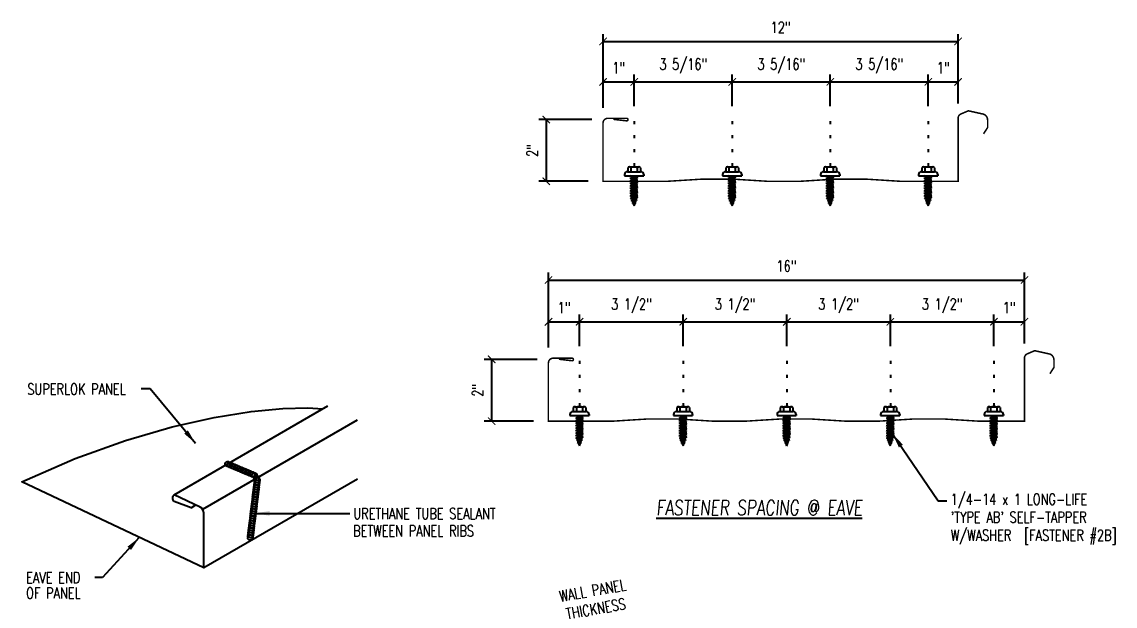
# Model space of a CAD drawing. Header units: inches. Extents: x 4.7 to 41.7, y 7 to 54.8.
# Drawn here: x 4.74 to 41.69, y 35.04 to 54.77 of the extents above; entities that cross this region are included whole.
import ezdxf

# ---------------------------------------------------------------- set-up
doc = ezdxf.new("R2010")
doc.units = ezdxf.units.IN
doc.header["$MEASUREMENT"] = 0
doc.linetypes.add('CENTER2', pattern=[1.125, 0.75, -0.125, 0.125, -0.125])
doc.linetypes.add('DOT2', pattern=[0.125, 0, -0.125])
for name, color, linetype in [('DIM', 2, 'Continuous'), ('FASTENER', 9, 'Continuous'), ('LABEL', 6, 'Continuous'), ('PANEL', 11, 'Continuous'), ('SEALANT', 253, 'CENTER2'), ('TEXT', 2, 'Continuous')]:
    doc.layers.add(name, color=color, linetype=linetype)
doc.styles.add('ROMAND', font='romand', dxfattribs={"height": 0.075})
doc.styles.add('TEXT', font='SIMPLEX', dxfattribs={"width": 0.75, "height": 6})
doc.styles.add('TEXT1', font='ROMANS.shx', dxfattribs={"width": 0.75, "height": 0.375})
doc.dimstyles.new('DETAIL', dxfattribs={"dimscale": 4, "dimtxt": 0.375, "dimasz": 0.0625, "dimexe": 0.0625, "dimexo": 0.125, "dimgap": 0.0625, "dimtad": 1, "dimdec": 4, "dimzin": 3, "dimdsep": 46, "dimlunit": 4, "dimtxsty": 'TEXT1', "dimblk": 'ARCHTICK', "dimcen": 0.0625, "dimclrd": 7, "dimclre": 7, "dimclrt": 2, "dimadec": 0, "dimazin": 0, "dimtfac": 0.59375, "dimtdec": 4, "dimtmove": 0, "dimatfit": 3, "dimfxl": 0, "dimfrac": 2, "dimtolj": 1, "dimtzin": 3, "dimarcsym": 0})
doc.dimstyles.new('DETAIL$7', dxfattribs={"dimscale": 4, "dimtxt": 6, "dimasz": 0.125, "dimexe": 0.0625, "dimexo": 0.125, "dimgap": 0.0625, "dimtad": 1, "dimdec": 5, "dimzin": 3, "dimdsep": 46, "dimlunit": 4, "dimtxsty": 'TEXT', "dimblk": 'ARCHTICK', "dimcen": 0.0625, "dimclrd": 7, "dimclre": 7, "dimclrt": 2, "dimadec": 0, "dimazin": 0, "dimtfac": 0.6666666666666666, "dimtdec": 5, "dimtmove": 0, "dimatfit": 3, "dimfxl": 0, "dimfrac": 2, "dimtolj": 1, "dimtzin": 3, "dimarcsym": 0})

# ---------------------------------------------------------------- blocks, each defined once
blk = doc.blocks.new('_ArchTick')
at = {"color": 0, "linetype": 'ByBlock', "const_width": 0.15}
blk.add_lwpolyline([(-0.5, -0.5), (0.5, 0.5)], dxfattribs=at)
blk = doc.blocks.new('FZ6')
at = {"layer": 'FASTENER'}
for p, q in [((-0.3239869099777266, 0.0711859360493392), (-0.3239869099777266, 0.03687668227665597)), ((-0.3239869099777266, 0.03687668227665597), (0.3239869099777373, 0.03687668227666308)), ((-0.2239869099777287, 0.1711859360493406), (0.2153937419536298, 0.1711859360493406)), ((-0.2153937419537009, 0.305071462036608), (-0.2153937419537009, 0.1711859360493406)), ((-0.1609646679306422, 0.3365750513696852), (0.1609646679305037, 0.3365750513696852)), ((-0.1293153660073614, 0.03523158111422475), (-0.1235536827594252, 0.03687668227666308)), ((-0.0961841552079612, 0.01656038708256347), (-0.1293153660073649, 0.03523158111422475)), ((-0.1293153660073614, -0.04920672905866041), (0.0961841552079683, 0.01517888683114421)), ((-0.1235536827594252, 0.03687668227666308), (-0.08015346267329804, 0.03687668227666308)), ((-0.1065355939073989, 0.3050714620366008), (-0.1065355939073989, 0.1711859360493406)), ((-0.0961841552079612, 0.01656038708255636), (-0.02502983330196429, 0.03687668227666308)), ((-0.08015346267329804, 0.03687668227666308), (0.0801534626733087, 0.03687668227666308)), ((-0.08015346267329804, 0.02113754097815246), (-0.08015346267329804, -0.03516980602034181)), ((0.08015346267330514, 0.03687668227666308), (0.0801534626733087, 0.01060173293554811)), ((0.129315366007372, -0.003492307200524181), (0.0961841552079683, 0.01517888683114421)), ((0.1065355939074095, 0.3050714620366008), (0.1065355939074095, 0.1711859360493406)), ((0.2153937419536298, 0.305071462036544), (0.2153937419536298, 0.1711859360493406)), ((0.3239869099776662, 0.07118593604934631), (0.3239869099776662, 0.03687668227665597)), ((-0.0961841552079612, -0.0678779230903146), (-0.1293153660073649, -0.04920672905866041)), ((-0.1293153660073614, -0.1336450392315456), (0.0961841552079683, -0.06925942334174096)), ((-0.0961841552079612, -0.1523162332631998), (-0.1293153660073649, -0.1336450392315385)), ((-0.1293153660073614, -0.2180833494044236), (0.0961841552079683, -0.1536977335146261)), ((-0.0961841552079612, -0.2367545434360849), (-0.1293153660073649, -0.2180833494044165)), ((-0.1293153660073614, -0.3025216595773017), (0.0961841552079683, -0.2381360436875042)), ((-0.0961841552079612, -0.321192853608963), (-0.1293153660073649, -0.3025216595773017)), ((-0.1293153660073614, -0.3869599697501869), (0.0961841552079683, -0.3225743538603822)), ((-0.0961841552079612, -0.06817484485672054), (0.129315366007372, -0.003789228966923019)), ((-0.0961841552079612, -0.1523162332632069), (0.129315366007372, -0.08793061737340224)), ((-0.0961841552079612, -0.2367545434360849), (0.129315366007372, -0.1723689275462874)), ((-0.0961841552079612, -0.3211928536089701), (0.129315366007372, -0.2568072377191655)), ((-0.0961841552079612, -0.4056311637818553), (0.129315366007372, -0.3412455478920506)), ((-0.08015346267330159, -0.06330076919473271), (-0.08015346267329804, -0.1196081161932199)), ((-0.08015346267329804, -0.1477390793676179), (-0.08015346267329804, -0.2040464263660979)), ((-0.08015346267329804, -0.232177389540503), (-0.08015346267329804, -0.2884847365389831)), ((-0.08015346267330159, -0.3166156997133811), (-0.08015346267329804, -0.3729230467118683)), ((0.08015346267330514, -0.01631878736229453), (0.0801534626733087, -0.07383657723732995)), ((0.08015346267330514, -0.101967540411728), (0.0801534626733087, -0.1582748874102151)), ((0.0801534626733087, -0.1864058505846131), (0.0801534626733087, -0.2427131975830932)), ((0.08015346267330514, -0.2696337178809358), (0.0801534626733087, -0.3271515077559783)), ((0.08015346267330514, -0.3552824709303692), (0.0801534626733087, -0.4115898179288635)), ((0.129315366007372, -0.08793061737340224), (0.0961841552079683, -0.06925942334174096)), ((0.129315366007372, -0.1723689275462874), (0.0961841552079683, -0.1536977335146261)), ((0.129315366007372, -0.2568072377191655), (0.0961841552079683, -0.2381360436875042)), ((0.129315366007372, -0.3412455478920506), (0.0961841552079683, -0.3225743538603822)), ((-0.0961841552079612, -0.4056311637818482), (-0.1293153660073649, -0.3869599697501869)), ((-0.1293153660073614, -0.471398279923072), (0.0961841552079683, -0.4070126640332674)), ((-0.0961841552079612, -0.4900694739547262), (-0.1293153660073649, -0.4713982799230649)), ((-0.1293153660073614, -0.5558365900959501), (0.0961841552079683, -0.4914509742061526)), ((-0.0961841552079612, -0.5745077841276114), (-0.1293153660073649, -0.5558365900959501)), ((-0.1293153660073614, -0.6402749002688353), (0.0961841552079683, -0.5758892843790306)), ((-0.0961841552079612, -0.6589460943004966), (-0.1293153660073649, -0.6402749002688282)), ((-0.1214922631558473, -0.7224795236802137), (0.09150921840521065, -0.6616624030857352)), ((-0.08836105235645064, -0.7411507177118679), (-0.1214922631558508, -0.7224795236802066)), ((-0.0961841552079612, -0.4900694739547333), (0.129315366007372, -0.4256838580649358)), ((-0.0961841552079612, -0.5745077841276114), (0.129315366007372, -0.5101221682378139)), ((-0.0961841552079612, -0.6589460943004966), (0.129315366007372, -0.5945604784106919)), ((-0.08836105235645064, -0.741150717711875), (0.1246404292046144, -0.6803335971173965)), ((-0.08015346267329804, -0.4010540098862663), (-0.08015346267329804, -0.4573613568847463)), ((-0.08015346267329804, -0.4854923200591443), (-0.08015346267329804, -0.5417996670576244)), ((-0.08015346267329804, -0.5699306302320295), (-0.08015346267329804, -0.6262379772305096)), ((0.0801534626733087, -0.4397207811032544), (0.0801534626733087, -0.4960281281017416)), ((0.0801534626733087, -0.5241590912761396), (0.0801534626733087, -0.5804664382746196)), ((0.1246404292046144, -0.6803335971173965), (0.09150921840521065, -0.6616624030857352)), ((0.129315366007372, -0.4256838580649358), (0.0961841552079683, -0.4070126640332674)), ((0.129315366007372, -0.5101221682378139), (0.0961841552079683, -0.4914509742061526)), ((0.129315366007372, -0.5945604784106919), (0.0961841552079683, -0.5758892843790306)), ((-0.09452869859061863, -0.7992190782115713), (0.07060241854309623, -0.7520701147817448)), ((-0.0613974877912149, -0.8178902722432255), (-0.09452869859062218, -0.7992190782115642)), ((-0.06253537533311615, -0.8766675605595182), (0.03445653448082808, -0.8473150380682171)), ((-0.02940416453371952, -0.8953387545911724), (-0.06253537533312326, -0.8766675605595111)), ((-0.0613974877912149, -0.8178902722432326), (0.1037336293424964, -0.7707413088134061)), ((-0.02940416453371952, -0.8953387545911795), (0.06758774528023537, -0.8659862320998784)), ((0.06758774528023537, -0.8659862320998784), (0.03445653448082808, -0.8473150380682171)), ((0.1037336293424964, -0.7707413088134061), (0.07060241854309623, -0.7520701147817448))]:
    blk.add_line(p, q, dxfattribs=at)
for centre, radius, start, end in [((-0.2239869099777252, 0.0711859360493392), 0.1, 90.0000000000005, 180), ((-0.1609646679306422, 0.2738044223143916), 0.06277062905529672, 29.87541791658705, 150.1245820834162), ((-3.197442310920451e-14, 0.14103715330711), 0.195594190122193, 56.99742822392973, 123.0025717760438), ((0.1609646679305037, 0.2738044223143916), 0.06277062905529672, 29.87541791658385, 150.1245820834129), ((0.2239869099776648, 0.07118593604934631), 0.1, 0, 90.00000000000081), ((0.6756851001468434, -0.6417423795443611), 0.7565649493724578, 180.9696385413388, 185.1764911099044), ((0.6756851001468434, -0.6417423795443611), 0.7565649493724578, 187.2549711433573, 191.3837262337976), ((-0.6756851001468327, -0.6417423795443611), 0.7565649493724578, 351.6647729490983, 356.090076519399), ((-0.6756851001468327, -0.6417423795443611), 0.7565649493724578, 358.2537183196779, 2.510921717964393), ((0.6756851001468434, -0.6417423795443611), 0.7565649493724578, 193.4362524810864, 197.6722674843661), ((0.6756851001468434, -0.6417423795443611), 0.7565649493724578, 199.1495462112801, 206.7351003352727), ((-0.6756851001468327, -0.6417423795443611), 0.7565649493724578, 333.2648996647272, 342.2085191220265), ((-0.6756851001468327, -0.6417423795443611), 0.7565649493724578, 343.5473299054932, 349.3967958626264)]:
    blk.add_arc(centre, radius, start, end, dxfattribs=at)
blk = doc.blocks.new('FD-F2b')
at = {"layer": 'TEXT', "style": 'TEXT1', "width": 0.75}
for s, p in [('1/4-14 x 1 LONG-LIFE', (0.004667300146735442, -0.04080364303275985)), ("'TYPE AB' SELF-TAPPER", (0.004667300146735442, -0.1925893573184742)), ('W/WASHER', (0.004667300146735442, -0.3443750716041885)), ('[FASTENER #2B]', (0.6254571089392016, -0.3443750716041885))]:
    blk.add_text(s, height=0.09375, dxfattribs=at).set_placement(p)
blk.add_attdef('(QUANTITY)', (0.004667300146735442, -0.4961607858899028), '', height=0.09375, dxfattribs=at)
at = {"layer": 'TEXT', "style": 'TEXT1', "flags": 1}
for tag, p in [('Color', (0.01989051812644504, -0.7144662843459854)), ('Calc', (0.01989051812644504, -0.7144662843459854)), ('Opt1', (0.01989051812644504, -0.7144662843459854)), ('Opt2', (0.01989051812644504, -0.7144662843459854)), ('Opt3', (0.01989051812644504, -0.7144662843459854)), ('Description', (0.01989051812644504, -0.7144662843459854)), ('Multiple', (0.01989051812644504, -0.7144662843459854)), ('Part', (0.01989051812644504, -0.7144662843459854)), ('Spare1', (0.01989051812644504, -0.9019662843459854)), ('Spare2', (0.01989051812644504, -0.9019662843459854)), ('Spare3', (0.01989051812644504, -0.9019662843459854)), ('Spare4', (0.01989051812644504, -0.9019662843459854)), ('Spare5', (0.01989051812644504, -0.9019662843459854)), ('Spare6', (0.01989051812644504, -0.9019662843459854)), ('Spare7', (0.01989051812644504, -0.9019662843459854)), ('Spare8', (0.01989051812644504, -0.9019662843459854)), ('Spare9', (0.01989051812644504, -0.9019662843459854)), ('Spare10', (0.01989051812644504, -0.9019662843459854))]:
    blk.add_attdef(tag, p, '', height=0.09375, dxfattribs=at)
blk = doc.blocks.new('*D16')
at = {"layer": 'DEFPOINTS', "color": 0}
for p in [(23.58917423231344, 44.64292126260021), (22.53480671696613, 43.26974827468499), (23.58917423231344, 43.3199341095404)]:
    blk.add_point(p, dxfattribs=at)
at = {"layer": 'DIM', "color": 7, "lineweight": -2}
for p, q in [((22.53480671696613, 43.76974827468499), (22.53480671696613, 44.89292126260021)), ((23.58917423231344, 43.8199341095404), (23.58917423231344, 44.89292126260021)), ((22.53480671696613, 44.64292126260021), (23.58917423231344, 44.64292126260021))]:
    blk.add_line(p, q, dxfattribs=at)
at = {"layer": 'DIM', "color": 7, "lineweight": -2, "xscale": 0.25, "yscale": 0.25, "zscale": 0.25, "rotation": 180}
blk.add_blockref('_ArchTick', (22.53480671696613, 44.64292126260021), dxfattribs=at)
at = {"layer": 'DIM', "color": 7, "lineweight": -2, "xscale": 0.25, "yscale": 0.25, "zscale": 0.25}
blk.add_blockref('_ArchTick', (23.58917423231344, 44.64292126260021), dxfattribs=at)
at = {"layer": 'DIM', "color": 2, "insert": (23.06199047463979, 45.1161355483145), "char_height": 0.375, "attachment_point": 5, "style": 'TEXT1'}
blk.add_mtext('\\A1;1"', dxfattribs=at)
blk = doc.blocks.new('*D17')
at = {"layer": 'DEFPOINTS', "color": 0}
for p in [(22.65312248957565, 43.37194259176185), (20.61514697519893, 41.28537113353654), (22.53353511333925, 41.28537113353654)]:
    blk.add_point(p, dxfattribs=at)
at = {"layer": 'DIM', "color": 7, "lineweight": -2}
for p, q in [((22.15312248957565, 43.37194259176185), (20.36514697519893, 43.37194259176185)), ((20.61514697519893, 43.37194259176185), (20.61514697519893, 41.28537113353654)), ((22.03353511333925, 41.28537113353654), (20.36514697519893, 41.28537113353654))]:
    blk.add_line(p, q, dxfattribs=at)
at = {"layer": 'DIM', "color": 7, "lineweight": -2, "xscale": 0.25, "yscale": 0.25, "zscale": 0.25}
for p, rotation in [((20.61514697519893, 43.37194259176185), 90), ((20.61514697519893, 41.28537113353654), 270)]:
    blk.add_blockref('_ArchTick', p, dxfattribs=dict(at, rotation=rotation))
at = {"layer": 'DIM', "color": 2, "insert": (20.14193268948464, 42.3286568626492), "char_height": 0.375, "attachment_point": 5, "rotation": 90, "style": 'TEXT1'}
blk.add_mtext('\\A1;2"', dxfattribs=at)
blk = doc.blocks.new('*D18')
at = {"layer": 'DEFPOINTS', "color": 0}
for p in [(38.62065539164351, 44.64292126260021), (37.58917423231344, 43.3199341095404), (38.62065539164351, 43.41400595381097)]:
    blk.add_point(p, dxfattribs=at)
at = {"layer": 'DIM', "color": 7, "lineweight": -2}
for p, q in [((37.58917423231344, 43.8199341095404), (37.58917423231344, 44.89292126260021)), ((38.62065539164351, 43.91400595381097), (38.62065539164351, 44.89292126260021)), ((37.58917423231344, 44.64292126260021), (38.62065539164351, 44.64292126260021))]:
    blk.add_line(p, q, dxfattribs=at)
at = {"layer": 'DIM', "color": 7, "lineweight": -2, "xscale": 0.25, "yscale": 0.25, "zscale": 0.25, "rotation": 180}
blk.add_blockref('_ArchTick', (37.58917423231344, 44.64292126260021), dxfattribs=at)
at = {"layer": 'DIM', "color": 7, "lineweight": -2, "xscale": 0.25, "yscale": 0.25, "zscale": 0.25}
blk.add_blockref('_ArchTick', (38.62065539164351, 44.64292126260021), dxfattribs=at)
at = {"layer": 'DIM', "color": 2, "insert": (38.10491481197847, 45.1161355483145), "char_height": 0.375, "attachment_point": 5, "style": 'TEXT1'}
blk.add_mtext('\\A1;1"', dxfattribs=at)
blk = doc.blocks.new('*D21')
at = {"color": 7, "lineweight": -2}
for p, q in [((23.58917423231344, 43.8199341095404), (23.58917423231344, 44.89292126260021)), ((27.08917423231344, 43.8199341095404), (27.08917423231344, 44.89292126260021)), ((23.58917423231344, 44.64292126260021), (27.08917423231344, 44.64292126260021))]:
    blk.add_line(p, q, dxfattribs=at)
at = {"layer": 'DEFPOINTS', "color": 0}
for p in [(27.08917423231344, 44.64292126260021), (23.58917423231344, 43.3199341095404), (27.08917423231344, 43.3199341095404)]:
    blk.add_point(p, dxfattribs=at)
at = {"color": 7, "lineweight": -2, "xscale": 0.25, "yscale": 0.25, "zscale": 0.25, "rotation": 180}
blk.add_blockref('_ArchTick', (23.58917423231344, 44.64292126260021), dxfattribs=at)
at = {"color": 7, "lineweight": -2, "xscale": 0.25, "yscale": 0.25, "zscale": 0.25}
blk.add_blockref('_ArchTick', (27.08917423231344, 44.64292126260021), dxfattribs=at)
at = {"color": 2, "insert": (25.33917423231344, 45.1786355483145), "char_height": 0.375, "attachment_point": 5, "style": 'TEXT1'}
blk.add_mtext('\\A1;3 1/2"', dxfattribs=at)
blk = doc.blocks.new('*D22')
at = {"color": 7, "lineweight": -2}
for p, q in [((27.08917423231344, 43.8199341095404), (27.08917423231344, 44.89292126260021)), ((30.58917423231344, 43.8199341095404), (30.58917423231344, 44.89292126260021)), ((27.08917423231344, 44.64292126260021), (30.58917423231344, 44.64292126260021))]:
    blk.add_line(p, q, dxfattribs=at)
at = {"layer": 'DEFPOINTS', "color": 0}
for p in [(30.58917423231344, 44.64292126260021), (27.08917423231344, 43.3199341095404), (30.58917423231344, 43.3199341095404)]:
    blk.add_point(p, dxfattribs=at)
at = {"color": 7, "lineweight": -2, "xscale": 0.25, "yscale": 0.25, "zscale": 0.25, "rotation": 180}
blk.add_blockref('_ArchTick', (27.08917423231344, 44.64292126260021), dxfattribs=at)
at = {"color": 7, "lineweight": -2, "xscale": 0.25, "yscale": 0.25, "zscale": 0.25}
blk.add_blockref('_ArchTick', (30.58917423231344, 44.64292126260021), dxfattribs=at)
at = {"color": 2, "insert": (28.83917423231344, 45.1786355483145), "char_height": 0.375, "attachment_point": 5, "style": 'TEXT1'}
blk.add_mtext('\\A1;3 1/2"', dxfattribs=at)
blk = doc.blocks.new('*D23')
at = {"color": 7, "lineweight": -2}
for p, q in [((30.58917423231344, 43.8199341095404), (30.58917423231344, 44.89292126260021)), ((34.08917423231344, 43.8199341095404), (34.08917423231344, 44.89292126260021)), ((30.58917423231344, 44.64292126260021), (34.08917423231344, 44.64292126260021))]:
    blk.add_line(p, q, dxfattribs=at)
at = {"layer": 'DEFPOINTS', "color": 0}
for p in [(34.08917423231344, 44.64292126260021), (30.58917423231344, 43.3199341095404), (34.08917423231344, 43.3199341095404)]:
    blk.add_point(p, dxfattribs=at)
at = {"color": 7, "lineweight": -2, "xscale": 0.25, "yscale": 0.25, "zscale": 0.25, "rotation": 180}
blk.add_blockref('_ArchTick', (30.58917423231344, 44.64292126260021), dxfattribs=at)
at = {"color": 7, "lineweight": -2, "xscale": 0.25, "yscale": 0.25, "zscale": 0.25}
blk.add_blockref('_ArchTick', (34.08917423231344, 44.64292126260021), dxfattribs=at)
at = {"color": 2, "insert": (32.33917423231344, 45.1786355483145), "char_height": 0.375, "attachment_point": 5, "style": 'TEXT1'}
blk.add_mtext('\\A1;3 1/2"', dxfattribs=at)
blk = doc.blocks.new('*D24')
at = {"color": 7, "lineweight": -2}
for p, q in [((34.08917423231344, 43.8199341095404), (34.08917423231344, 44.89292126260021)), ((37.58917423231344, 43.8199341095404), (37.58917423231344, 44.89292126260021)), ((34.08917423231344, 44.64292126260021), (37.58917423231344, 44.64292126260021))]:
    blk.add_line(p, q, dxfattribs=at)
at = {"layer": 'DEFPOINTS', "color": 0}
for p in [(37.58917423231344, 44.64292126260021), (34.08917423231344, 43.3199341095404), (37.58917423231344, 43.3199341095404)]:
    blk.add_point(p, dxfattribs=at)
at = {"color": 7, "lineweight": -2, "xscale": 0.25, "yscale": 0.25, "zscale": 0.25, "rotation": 180}
blk.add_blockref('_ArchTick', (34.08917423231344, 44.64292126260021), dxfattribs=at)
at = {"color": 7, "lineweight": -2, "xscale": 0.25, "yscale": 0.25, "zscale": 0.25}
blk.add_blockref('_ArchTick', (37.58917423231344, 44.64292126260021), dxfattribs=at)
at = {"color": 2, "insert": (35.83917423231344, 45.1786355483145), "char_height": 0.375, "attachment_point": 5, "style": 'TEXT1'}
blk.add_mtext('\\A1;3 1/2"', dxfattribs=at)
blk = doc.blocks.new('LAY-LAB')
at = {"layer": 'LABEL', "color": 6, "style": 'ROMAND', "oblique": 5, "width": 0.75}
blk.add_attdef('LAY-LAB', (0.01702886095377032, 0.03621175060766779), '', height=0.1875, dxfattribs=at)
blk = doc.blocks.new('*D19')
at = {"layer": 'DEFPOINTS', "color": 0}
for p in [(25.43450563381657, 52.74585290995653), (24.38013811846926, 51.3726799220413), (25.43450563381657, 51.42286575689671)]:
    blk.add_point(p, dxfattribs=at)
at = {"layer": 'DIM', "color": 7, "lineweight": -2}
for p, q in [((24.38013811846926, 51.8726799220413), (24.38013811846926, 52.99585290995653)), ((25.43450563381657, 51.92286575689671), (25.43450563381657, 52.99585290995653)), ((24.38013811846926, 52.74585290995653), (25.43450563381657, 52.74585290995653))]:
    blk.add_line(p, q, dxfattribs=at)
at = {"layer": 'DIM', "color": 7, "lineweight": -2, "xscale": 0.25, "yscale": 0.25, "zscale": 0.25, "rotation": 180}
blk.add_blockref('_ArchTick', (24.38013811846926, 52.74585290995653), dxfattribs=at)
at = {"layer": 'DIM', "color": 7, "lineweight": -2, "xscale": 0.25, "yscale": 0.25, "zscale": 0.25}
blk.add_blockref('_ArchTick', (25.43450563381657, 52.74585290995653), dxfattribs=at)
at = {"layer": 'DIM', "color": 2, "insert": (24.90732187614292, 53.21906719567081), "char_height": 0.375, "attachment_point": 5, "style": 'TEXT1'}
blk.add_mtext('\\A1;1"', dxfattribs=at)
blk = doc.blocks.new('*D20')
at = {"layer": 'DEFPOINTS', "color": 0}
for p in [(24.49845389107878, 51.47487423911817), (22.46047837670206, 49.38830278089286), (24.37886651484239, 49.38830278089286)]:
    blk.add_point(p, dxfattribs=at)
at = {"layer": 'DIM', "color": 7, "lineweight": -2}
for p, q in [((23.99845389107878, 51.47487423911817), (22.21047837670206, 51.47487423911817)), ((22.46047837670206, 51.47487423911817), (22.46047837670206, 49.38830278089286)), ((23.87886651484239, 49.38830278089286), (22.21047837670206, 49.38830278089286))]:
    blk.add_line(p, q, dxfattribs=at)
at = {"layer": 'DIM', "color": 7, "lineweight": -2, "xscale": 0.25, "yscale": 0.25, "zscale": 0.25}
for p, rotation in [((22.46047837670206, 51.47487423911817), 90), ((22.46047837670206, 49.38830278089286), 270)]:
    blk.add_blockref('_ArchTick', p, dxfattribs=dict(at, rotation=rotation))
at = {"layer": 'DIM', "color": 2, "insert": (21.98726409098777, 50.43158851000552), "char_height": 0.375, "attachment_point": 5, "rotation": 90, "style": 'TEXT1'}
blk.add_mtext('\\A1;2"', dxfattribs=at)
blk = doc.blocks.new('*D25')
at = {"color": 7, "lineweight": -2}
for p, q in [((25.43450563381657, 51.92286575689671), (25.43450563381657, 52.99585290995653)), ((28.74700563381657, 51.92286575689671), (28.74700563381657, 52.99585290995653)), ((25.43450563381657, 52.74585290995653), (28.74700563381657, 52.74585290995653))]:
    blk.add_line(p, q, dxfattribs=at)
at = {"layer": 'DEFPOINTS', "color": 0}
for p in [(28.74700563381657, 52.74585290995653), (25.43450563381657, 51.42286575689671), (28.74700563381657, 51.42286575689671)]:
    blk.add_point(p, dxfattribs=at)
at = {"color": 7, "lineweight": -2, "xscale": 0.25, "yscale": 0.25, "zscale": 0.25, "rotation": 180}
blk.add_blockref('_ArchTick', (25.43450563381657, 52.74585290995653), dxfattribs=at)
at = {"color": 7, "lineweight": -2, "xscale": 0.25, "yscale": 0.25, "zscale": 0.25}
blk.add_blockref('_ArchTick', (28.74700563381657, 52.74585290995653), dxfattribs=at)
at = {"color": 2, "insert": (27.09075563381657, 53.28156719567081), "char_height": 0.375, "attachment_point": 5, "style": 'TEXT1'}
blk.add_mtext('\\A1;3 5/16"', dxfattribs=at)
blk = doc.blocks.new('*D26')
at = {"color": 7, "lineweight": -2}
for p, q in [((28.74700563381657, 51.92286575689671), (28.74700563381657, 52.99585290995653)), ((32.05950563381657, 51.92286575689671), (32.05950563381657, 52.99585290995653)), ((28.74700563381657, 52.74585290995653), (32.05950563381657, 52.74585290995653))]:
    blk.add_line(p, q, dxfattribs=at)
at = {"layer": 'DEFPOINTS', "color": 0}
for p in [(32.05950563381657, 52.74585290995653), (28.74700563381657, 51.42286575689671), (32.05950563381657, 51.42286575689671)]:
    blk.add_point(p, dxfattribs=at)
at = {"color": 7, "lineweight": -2, "xscale": 0.25, "yscale": 0.25, "zscale": 0.25, "rotation": 180}
blk.add_blockref('_ArchTick', (28.74700563381657, 52.74585290995653), dxfattribs=at)
at = {"color": 7, "lineweight": -2, "xscale": 0.25, "yscale": 0.25, "zscale": 0.25}
blk.add_blockref('_ArchTick', (32.05950563381657, 52.74585290995653), dxfattribs=at)
at = {"color": 2, "insert": (30.40325563381657, 53.28156719567081), "char_height": 0.375, "attachment_point": 5, "style": 'TEXT1'}
blk.add_mtext('\\A1;3 5/16"', dxfattribs=at)
blk = doc.blocks.new('*D27')
at = {"color": 7, "lineweight": -2}
for p, q in [((32.05950563381657, 51.92286575689671), (32.05950563381657, 52.99585290995653)), ((35.37200563381657, 51.92286575689671), (35.37200563381657, 52.99585290995653)), ((32.05950563381657, 52.74585290995653), (35.37200563381657, 52.74585290995653))]:
    blk.add_line(p, q, dxfattribs=at)
at = {"layer": 'DEFPOINTS', "color": 0}
for p in [(35.37200563381657, 52.74585290995653), (32.05950563381657, 51.42286575689671), (35.37200563381657, 51.42286575689671)]:
    blk.add_point(p, dxfattribs=at)
at = {"color": 7, "lineweight": -2, "xscale": 0.25, "yscale": 0.25, "zscale": 0.25, "rotation": 180}
blk.add_blockref('_ArchTick', (32.05950563381657, 52.74585290995653), dxfattribs=at)
at = {"color": 7, "lineweight": -2, "xscale": 0.25, "yscale": 0.25, "zscale": 0.25}
blk.add_blockref('_ArchTick', (35.37200563381657, 52.74585290995653), dxfattribs=at)
at = {"color": 2, "insert": (33.71575563381657, 53.28156719567081), "char_height": 0.375, "attachment_point": 5, "style": 'TEXT1'}
blk.add_mtext('\\A1;3 5/16"', dxfattribs=at)
blk = doc.blocks.new('*D28')
at = {"color": 7, "lineweight": -2}
for p, q in [((35.37200563381657, 51.92286575689671), (35.37200563381657, 52.99585290995653)), ((36.37886651484236, 52.01693760116935), (36.37886651484236, 52.99585290995653)), ((35.37200563381657, 52.74585290995653), (36.37886651484236, 52.74585290995653))]:
    blk.add_line(p, q, dxfattribs=at)
at = {"layer": 'DEFPOINTS', "color": 0}
for p in [(36.37886651484236, 52.74585290995653), (35.37200563381657, 51.42286575689671), (36.37886651484236, 51.51693760116935)]:
    blk.add_point(p, dxfattribs=at)
at = {"color": 7, "lineweight": -2, "xscale": 0.25, "yscale": 0.25, "zscale": 0.25, "rotation": 180}
blk.add_blockref('_ArchTick', (35.37200563381657, 52.74585290995653), dxfattribs=at)
at = {"color": 7, "lineweight": -2, "xscale": 0.25, "yscale": 0.25, "zscale": 0.25}
blk.add_blockref('_ArchTick', (36.37886651484236, 52.74585290995653), dxfattribs=at)
at = {"color": 2, "insert": (35.87543607432946, 53.21906719567081), "char_height": 0.375, "attachment_point": 5, "style": 'TEXT1'}
blk.add_mtext('\\A1;1"', dxfattribs=at)

msp = doc.modelspace()

# ---------------------------------------------------------------- linework, layer by layer
at = {"color": 7}
for p, q in [((24.38013811846926, 52.3726799220413), (24.38013811846926, 54.36211726945565)), ((36.37886651484236, 52.37267992204131), (36.37886651484236, 54.36211726945565)), ((24.38013811846926, 54.11211726945565), (36.37886651484236, 54.11211726945565))]:
    msp.add_line(p, q, dxfattribs=at)
at = {"layer": 'DIM', "linetype": 'DOT2', "ltscale": 3}
for p, q in [((25.43450563381657, 51.42286575689671), (25.43450563381657, 49.38839751051201)), ((28.74700563381657, 51.42286575689671), (28.74700563381657, 49.45856204284912)), ((32.05950563381657, 51.42286575689671), (32.05950563381657, 49.45131415304654)), ((35.37200563381657, 51.42286575689671), (35.37200563381657, 49.38839751051201)), ((23.58917423231344, 43.3199341095404), (23.58917423231344, 41.28546586315569)), ((27.08917423231344, 43.3199341095404), (27.08917423231344, 41.34769718828402)), ((30.58917423231344, 43.3199341095404), (30.58917423231344, 41.35563039549281)), ((34.08917423231344, 43.3199341095404), (34.08917423231344, 41.30991187634173)), ((37.58917423231344, 43.3199341095404), (37.58917423231344, 41.28546586315569))]:
    msp.add_line(p, q, dxfattribs=at)
at = {"layer": 'DIM', "color": 7}
for p, q in [((22.53480671696613, 43.76974827468499), (22.53480671696613, 46.3029940503851)), ((38.62065539164351, 43.91400595381097), (38.62065539164351, 46.3029940503851)), ((22.53480671696613, 46.0529940503851), (38.62065539164351, 46.0529940503851))]:
    msp.add_line(p, q, dxfattribs=at)
at = {"layer": 'PANEL'}
for p, q in [((9.885008260142502, 38.8005297456528), (15.08116068284913, 41.8005297456528)), ((10.85004436018398, 38.30811682720997), (16.08116068284913, 41.32830324426295)), ((10.76823245783894, 38.38344787283176), (9.885008260142502, 38.8005297456528)), ((10.45832846244018, 38.36120858611601), (9.885008260142502, 38.57412227309712)), ((10.45832846244018, 38.36120858611601), (10.61894955367923, 38.45394321638041)), ((10.8850082601425, 36.32830324426295), (10.8850082601425, 38.20649746613089))]:
    msp.add_line(p, q, dxfattribs=at)
for points in [[(37.23891455522524, 50.99074424719994, 0.05253124999999999, 0.05253124999999999, 0), (37.37613944810491, 51.20357026934124, 0.05253124999999999, 0.05253124999999999, 0), (37.37613944810491, 51.4550724611927, 0.05253124999999999, 0.05253124999999999, 0.314027053082896), (37.23644290736686, 51.65556577206895, 0.05253124999999999, 0.05253124999999999, 0), (36.72516613712071, 51.76934257284132, 0.05253124999999999, 0.05253124999999999, 0), (36.46120072303246, 51.65628990060512, 0.05253124999999999, 0.05253124999999999, 0.2733446735280677), (36.37886651484236, 51.5169376011673, 0.05, 0.05, 0), (36.37886651484239, 49.38855158359699, 0.05, 0.05, 0), (36.17155426731823, 49.38839751051201, 0.05, 0.05, 0), (34.82414669671773, 49.38839751051201, 0.05, 0.05, 0)], [(35.54336942283996, 49.38839751051201, 0.05, 0.05, 0), (34.42073690544598, 49.38839751051201, 0.05, 0.05, 0), (33.29810438805195, 49.45856204284912, 0.05, 0.05, 0), (32.17547187065794, 49.45856204284912, 0.05, 0.05, 0), (31.05283935326388, 49.38839751051201, 0.05, 0.05, 0), (29.9302068358699, 49.38839751051201, 0.05, 0.05, 0), (28.80757431847589, 49.45856204284912, 0.05, 0.05, 0), (27.68494180108188, 49.45856204284912, 0.05, 0.05, 0), (26.56230928368784, 49.38839751051201, 0.05, 0.05, 0), (25.24311739754998, 49.38839751051201, 0.05, 0.05, 0), (25.30823664065775, 49.38839491547456, 0.05, 0.05, 0), (25.12586023085389, 49.38839491547456, 0.05, 0.05, 0), (24.80183408279234, 49.38839491547456, 0.05, 0.05, 0), (24.37886651484239, 49.38830278089286, 0.05, 0.05, 0), (24.37886651484239, 51.35528686288212, 0.05253124999999999, 0.05253124999999999, -0.414213562373088), (24.53796190041674, 51.51438224843221, 0.05253124999999999, 0.05253124999999999, 0), (25.18089600519399, 51.51438224843221, 0.05253124999999999, 0.05253124999999999, -0.4142135623731208), (25.22317400902955, 51.47210424459639, 0.05253124999999999, 0.05253124999999999, -0.4142135623731208), (25.18089600519399, 51.42982624076081, 0.05253124999999999, 0.05253124999999999, 0), (24.73184105073427, 51.48054422266165, 0, 0, 0)], [(39.4807034320264, 42.88781259984363, 0.05253124999999999, 0.05253124999999999, 0), (39.61792832490606, 43.10063862198493, 0.05253124999999999, 0.05253124999999999, 0), (39.61792832490606, 43.35214081383638, 0.05253124999999999, 0.05253124999999999, 0.314027053082896), (39.47823178416802, 43.55263412471264, 0.05253124999999999, 0.05253124999999999, 0), (38.96695501392186, 43.666410925485, 0.05253124999999999, 0.05253124999999999, 0), (38.70298959983361, 43.5533582532488, 0.05253124999999999, 0.05253124999999999, 0.2733446735280677), (38.62065539164351, 43.41400595381099, 0.05, 0.05, 0), (38.62065539164354, 41.28561993624068, 0.05, 0.05, 0), (38.41334314411938, 41.28546586315569, 0.05, 0.05, 0), (37.06593557351889, 41.28546586315569, 0.05, 0.05, 0), (35.94330305612485, 41.35563039549281, 0.05, 0.05, 0), (34.82067053873081, 41.35563039549281, 0.05, 0.05, 0), (33.69803802133683, 41.28546586315569, 0.05, 0.05, 0), (32.57540550394285, 41.28546586315569, 0.05, 0.05, 0), (31.45277298654882, 41.35563039549281, 0.05, 0.05, 0), (30.33014046915481, 41.35563039549281, 0.05, 0.05, 0), (29.20750795176075, 41.28546586315569, 0.05, 0.05, 0), (28.08487543436677, 41.28546586315569, 0.05, 0.05, 0), (26.96224291697276, 41.35563039549281, 0.05, 0.05, 0), (25.83961039957875, 41.35563039549281, 0.05, 0.05, 0), (24.71697788218471, 41.28546586315569, 0.05, 0.05, 0), (23.39778599604685, 41.28546586315569, 0.05, 0.05, 0), (23.46290523915462, 41.28546326811825, 0.05, 0.05, 0), (23.28052882935076, 41.28546326811825, 0.05, 0.05, 0), (22.95650268128921, 41.28546326811825, 0.05, 0.05, 0), (22.53353511333925, 41.28537113353654, 0.05, 0.05, 0), (22.53353511333925, 43.2523552155258, 0.05253124999999999, 0.05253124999999999, -0.414213562373088), (22.69263049891361, 43.4114506010759, 0.05253124999999999, 0.05253124999999999, 0), (23.33556460369086, 43.4114506010759, 0.05253124999999999, 0.05253124999999999, -0.4142135623731208), (23.37784260752642, 43.36917259724007, 0.05253124999999999, 0.05253124999999999, -0.4142135623731208), (23.33556460369086, 43.3268945934045, 0.05253124999999999, 0.05253124999999999, 0), (22.88650964923114, 43.37761257530533, 0, 0, 0)]]:
    msp.add_lwpolyline(points, format="xyseb", dxfattribs=at)
msp.add_lwpolyline([(16.08116068284913, 39.32830324426295), (10.8850082601425, 36.32830324426295), (4.738525090803609, 39.23083548717157), (6.542682538946611, 40.02192580805613), (8.242358216182243, 40.63622219165303), (9.815389322621048, 41.09310473072851), (11.2396130583736, 41.41195351804883), (12.49286662355043, 41.61214864638027), (13.55298721826212, 41.71307020848906), (14.39781204261924, 41.73409829714144), (14.90858417821953, 41.70089265424912)], dxfattribs=at)
for centre, radius, start, end in [((9.974835082638007, 38.68732600937497), 0.1445127812579216, 128.4318939091192, 231.5681060908802), ((10.66281794577632, 38.18687369090871), 0.2230552136851215, 354.9527519362391, 61.79720184345221)]:
    msp.add_arc(centre, radius, start, end, dxfattribs=at)
at = {"layer": 'SEALANT', "color": 9}
for centre in [(11.69678370444203, 39.83772263769377), (11.77172210156994, 39.80617920336139), (11.84666049869785, 39.77463576902901), (11.92159889582576, 39.74309233469663), (11.99653729295369, 39.71154890036426), (12.07147569008157, 39.68000546603188), (12.14641408720948, 39.64846203169953), (12.22135248433742, 39.61691859736712), (12.29629088146533, 39.58537516303475), (12.37122927859324, 39.5538317287024), (12.44616767572115, 39.52228829437002), (12.52110607284905, 39.49074486003764), (12.59604446997696, 39.45920142570527), (12.67098286710487, 39.36436059904097), (12.67490800991573, 39.13036849130254), (12.68479631741704, 39.21107148373989), (12.69468462491833, 39.29177447617725), (12.62546647240922, 38.72685352911586), (12.6353547799105, 38.80755652155322), (12.64524308741182, 38.88825951399054), (12.65513139491313, 38.96896250642789), (12.66501970241442, 39.04966549886522), (12.58591324240399, 38.40404155936651), (12.59580154990531, 38.48474455180384), (12.60568985740659, 38.56544754424119), (12.61557816490791, 38.64615053667851), (12.53647170489748, 38.00052659717981), (12.5463600123988, 38.08122958961716), (12.55624831990008, 38.16193258205448), (12.5661366274014, 38.24263557449184), (12.57602493490268, 38.32333856692916), (12.49691847489229, 37.67771462743045), (12.50680678239357, 37.75841761986781), (12.51669508989488, 37.83912061230513), (12.52658339739617, 37.91982360474248), (12.45736524488706, 37.3549026576811), (12.46725355238837, 37.43560565011843), (12.47714185988966, 37.51630864255578), (12.48703016739097, 37.59701163499313)]:
    msp.add_circle(centre, 0.08824266868423436, dxfattribs=at)

# ---------------------------------------------------------------- block references
at = {"color": 7, "xscale": 0.25, "yscale": 0.25, "zscale": 0.25, "rotation": 180}
msp.add_blockref('_ArchTick', (24.38013811846926, 54.11211726945565), dxfattribs=at)
at = {"color": 7, "xscale": 0.25, "yscale": 0.25, "zscale": 0.25}
msp.add_blockref('_ArchTick', (36.37886651484236, 54.11211726945565), dxfattribs=at)
at = {"layer": 'DIM', "color": 7, "xscale": 0.25, "yscale": 0.25, "zscale": 0.25, "rotation": 180}
msp.add_blockref('_ArchTick', (22.53480671696613, 46.0529940503851), dxfattribs=at)
at = {"layer": 'DIM', "color": 7, "xscale": 0.25, "yscale": 0.25, "zscale": 0.25}
msp.add_blockref('_ArchTick', (38.62065539164351, 46.0529940503851), dxfattribs=at)
at = {"layer": 'FASTENER'}
for p in [(25.4289540882809, 49.5408483627868), (28.7414540882809, 49.5408483627868), (32.0539540882809, 49.5408483627868), (35.3664540882809, 49.5408483627868), (23.58362268677777, 41.43791671543049), (27.08362268677777, 41.43791671543049), (30.58362268677777, 41.43791671543049), (34.08362268677777, 41.43791671543049), (37.58362268677777, 41.43791671543049)]:
    msp.add_blockref('FZ6', p, dxfattribs=at)
at = {"layer": 'LABEL', "xscale": 2.666666666666686, "yscale": 2.666666666666679, "zscale": 2.66666666666668}
msp.add_blockref('LAY-LAB', (26.1374999495624, 38.01737363178022), dxfattribs=at).add_auto_attribs({'LAY-LAB': '%%UFASTENER SPACING @ EAVE'})
at = {"layer": 'TEXT', "xscale": 4, "yscale": 4, "zscale": 4}
msp.add_blockref('FD-F2b', (36.11013337998753, 38.62260158002206), dxfattribs=at)

# ---------------------------------------------------------------- texts
at = {"color": 2, "insert": (30.37950231665581, 54.58533155516994), "char_height": 0.375, "attachment_point": 5, "style": 'TEXT1'}
msp.add_mtext('\\A1;12"', dxfattribs=at)
at = {"layer": 'DIM', "color": 2, "insert": (30.57773105430482, 46.52620833609938), "char_height": 0.375, "attachment_point": 5, "style": 'TEXT1'}
msp.add_mtext('\\A1;16"', dxfattribs=at)
at = {"layer": 'DIM', "color": 2, "insert": (24.08074523333871, 35.25737290031128), "char_height": 0.375, "attachment_point": 5, "rotation": 9.99999999999995, "style": 'TEXT1'}
msp.add_mtext('\\A1;{WALL PANEL}\\P{THICKNESS}', dxfattribs=at)
at = {"layer": 'TEXT', "style": 'TEXT1', "width": 0.75}
for s, p in [('SUPERLOK PANEL', (4.922386882408393, 42.18170468641052)), ('URETHANE TUBE SEALANT', (15.93872356191347, 37.97462994816638)), ('BETWEEN PANEL RIBS', (15.93254504710637, 37.39289115996375)), ('EAVE END ', (4.881614318887376, 35.81530570668377)), ('OF PANEL', (4.881614318887376, 35.29120996196931))]:
    msp.add_text(s, height=0.375, dxfattribs=at).set_placement(p)

# ---------------------------------------------------------------- dimensions: what is measured, and where the dimension line sits
for base, p1, p2, picture, middle in [((28.74700563381657, 52.74585290995653), (25.43450563381657, 51.42286575689671), (28.74700563381657, 51.42286575689671), '*D25', (27.09075563381657, 53.28156719567081)), ((32.05950563381657, 52.74585290995653), (28.74700563381657, 51.42286575689671), (32.05950563381657, 51.42286575689671), '*D26', (30.40325563381657, 53.28156719567081)), ((35.37200563381657, 52.74585290995653), (32.05950563381657, 51.42286575689671), (35.37200563381657, 51.42286575689671), '*D27', (33.71575563381657, 53.28156719567081)), ((36.37886651484236, 52.74585290995653), (35.37200563381657, 51.42286575689671), (36.37886651484236, 51.51693760116935), '*D28', (35.87543607432946, 53.21906719567081)), ((27.08917423231344, 44.64292126260021), (23.58917423231344, 43.3199341095404), (27.08917423231344, 43.3199341095404), '*D21', (25.33917423231344, 45.1786355483145)), ((30.58917423231344, 44.64292126260021), (27.08917423231344, 43.3199341095404), (30.58917423231344, 43.3199341095404), '*D22', (28.83917423231344, 45.1786355483145)), ((34.08917423231344, 44.64292126260021), (30.58917423231344, 43.3199341095404), (34.08917423231344, 43.3199341095404), '*D23', (32.33917423231344, 45.1786355483145)), ((37.58917423231344, 44.64292126260021), (34.08917423231344, 43.3199341095404), (37.58917423231344, 43.3199341095404), '*D24', (35.83917423231344, 45.1786355483145))]:
    dim = msp.add_linear_dim(base=base, p1=p1, p2=p2, dimstyle='DETAIL')
    dim.commit()
    dim.dimension.update_dxf_attribs({"geometry": picture, "text_midpoint": middle})
at = {"layer": 'DIM'}
for base, p1, p2, picture, middle in [((25.43450563381657, 52.74585290995653), (24.38013811846926, 51.3726799220413), (25.43450563381657, 51.42286575689671), '*D19', (24.90732187614292, 53.21906719567081)), ((23.58917423231344, 44.64292126260021), (22.53480671696613, 43.26974827468499), (23.58917423231344, 43.3199341095404), '*D16', (23.06199047463979, 45.1161355483145)), ((38.62065539164351, 44.64292126260021), (37.58917423231344, 43.3199341095404), (38.62065539164351, 43.41400595381097), '*D18', (38.10491481197847, 45.1161355483145))]:
    dim = msp.add_linear_dim(base=base, p1=p1, p2=p2, text='1"', dimstyle='DETAIL', override={"dimtxt": 0.375, "dimtmove": 0}, dxfattribs=at)
    dim.commit()
    dim.dimension.update_dxf_attribs({"geometry": picture, "text_midpoint": middle})
for base, p1, p2, picture, middle in [((22.46047837670206, 49.38830278089286), (24.49845389107878, 51.47487423911817), (24.37886651484239, 49.38830278089286), '*D20', (21.98726409098777, 50.43158851000552)), ((20.61514697519893, 41.28537113353654), (22.65312248957565, 43.37194259176185), (22.53353511333925, 41.28537113353654), '*D17', (20.14193268948464, 42.3286568626492))]:
    dim = msp.add_linear_dim(base=base, p1=p1, p2=p2, angle=90, text='2"', dimstyle='DETAIL', override={"dimtxt": 0.375, "dimtmove": 0}, dxfattribs=at)
    dim.commit()
    dim.dimension.update_dxf_attribs({"geometry": picture, "text_midpoint": middle})

# ---------------------------------------------------------------- leaders
msp.add_leader([(34.16377614945108, 40.85745027715587), (35.7073732220245, 38.59586571026217), (35.99904339957195, 38.59586571026217)], dimstyle='DETAIL$7')
at = {"layer": 'TEXT'}
for points in [[(10.6062487898966, 40.53573185923754), (9.079339370190755, 42.37502211942269), (8.766022390639339, 42.37502211942269)], [(12.61716949646571, 38.1706465833086), (15.24706418280755, 38.1706465833086), (15.81988583364841, 38.1706465833086)], [(8.706983062230595, 37.35682446341186), (7.460727850230061, 36.00870297797361), (7.199630327026572, 36.00870297797361)]]:
    msp.add_leader(points, dimstyle='DETAIL$7', dxfattribs=at)

doc.saveas('drawing.dxf')
